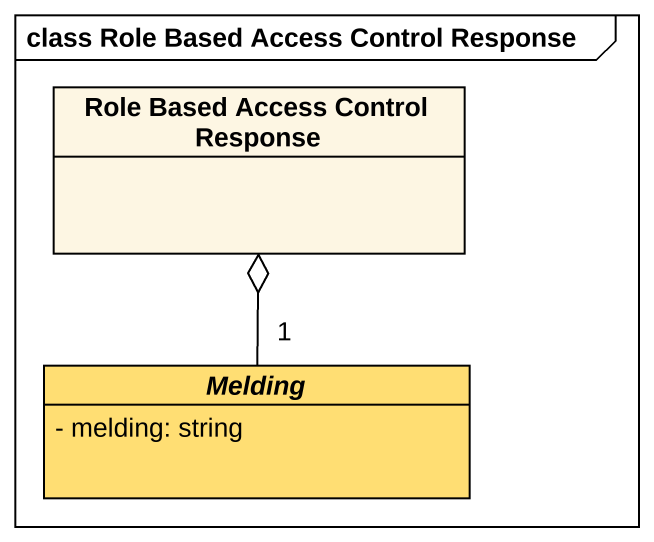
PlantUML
@startuml
mainframe class Role Based Access Control Response
hide circle
hide empty members
skinparam classAttributeIconSize 0
class "Role Based Access Control Response" as Role_Based_Access_Control
abstract class Melding #FFDE73 {
  - melding: string
}
Melding "1" -up-o Role_Based_Access_Control
@enduml
